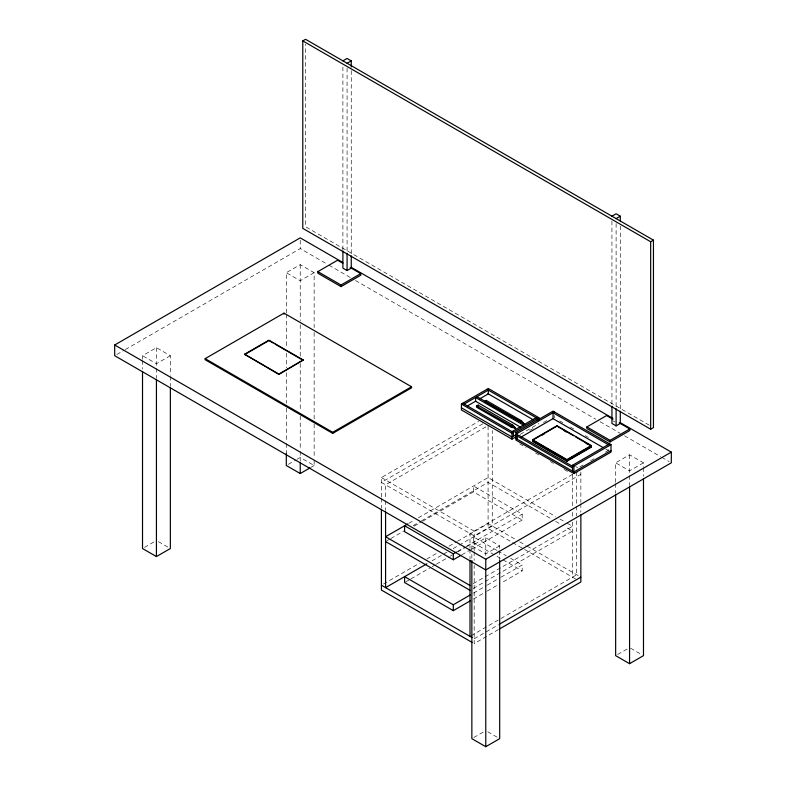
<?xml version="1.0" encoding="UTF-8"?>
<svg xmlns="http://www.w3.org/2000/svg" width="786" height="786" viewBox="0 0 786 786"><rect width="100%" height="100%" fill="white"/><g stroke="black" fill="none" stroke-linecap="round" stroke-linejoin="round"><path stroke-width="0.59" stroke-dasharray="3.93 2.95" d="M116.809 354.486L124.237 350.202M125.298 349.583L300.232 248.592L327.88 264.548M142.521 359.369L142.521 355.704L156.434 347.677L170.356 355.704L170.356 375.236M286.31 312.966L286.31 272.693L300.232 264.656L314.145 272.693L314.145 327.605M170.356 355.704L156.434 363.741L142.521 355.704M314.145 272.693L300.232 280.73L286.31 272.693M144.506 547.38L155.441 541.073M288.305 464.359L296.253 459.771M297.246 459.201L300.232 457.472L314.145 465.509L314.145 459.407M311.168 467.228L314.145 465.509M381.406 497.066L381.406 477.554L478.586 421.453M482.81 423.831L381.406 482.378L474.174 535.934L580.854 474.341L577.7 472.524M485.925 426.857L385.582 484.785L385.582 499.483M520.253 434.353L538.882 423.595M529.705 430.502L533.94 428.056M543.49 422.544L547.724 420.097M408.828 523.319L414.134 520.253M418.339 517.827L488.086 477.564L555.623 516.549M386.633 540.955L389.807 539.127M390.858 538.508L404.603 530.579M413.053 525.696L420.451 521.432M421.512 520.823L488.086 482.378L551.408 518.937M414.134 526.148L421.551 521.865M422.613 521.256L473.477 491.889L522.179 520.008L522.179 514.113L473.477 485.994L473.477 491.889M579.93 466.845L583.114 465.007M590.532 460.724L594.776 458.277M605.377 452.156L608.561 450.319M572.463 474.371L469.999 533.527L469.999 548.215M383.519 583.998L419.429 563.257M426.827 558.993L437.389 552.892M449.002 546.182L456.401 541.918M457.452 541.308L488.086 523.623L515.498 539.442M432.054 560.791L446.988 552.175M453.178 548.599L492.262 526.03L492.262 430.541M457.54 551.438L464.958 547.154M466.019 546.535L522.179 514.113M405.655 581.925L409.899 579.478M410.95 578.869L431.092 567.246M432.153 566.627L435.326 564.79M436.387 564.181L449.101 556.842M450.162 556.233L452.284 555.004M457.58 551.949L466.059 547.056M467.12 546.437L473.477 542.772L502.067 559.278M471.855 549.512L471.855 545.848L485.768 537.811L499.69 545.848L499.69 549.512M615.644 482.358L615.644 462.826L629.566 454.799L643.479 462.826L643.479 466.491M461.775 554.877L470.254 549.984M471.315 549.375L522.179 520.008M499.69 545.848L485.768 553.884L471.855 545.848M643.479 462.826L629.566 470.863L615.644 462.826M473.172 583.654L572.513 526.296L566.175 522.641M473.172 588.468L572.513 531.12L565.124 526.856M473.437 593.135L486.151 585.796M487.212 585.187L499.925 577.848M500.987 577.229L522.179 564.996L522.179 570.891L500.987 583.124M473.437 599.03L486.151 591.691M487.212 591.082L499.925 583.733M471.06 635.756L576.688 574.772L576.688 517.227M474.174 638.772L498.471 624.752M498.471 629.566L474.174 643.596L474.174 565.321M473.84 737.514L484.775 731.206M617.639 654.502L627.572 648.764M649.207 425.167L305.567 226.761L305.567 44.203M612.923 420.824L615.035 422.043M328.941 265.167L351.263 278.057M355.518 280.514L595.817 419.243M600.072 421.699L620.272 433.361M624.526 435.817L660.672 456.686M661.743 457.305L669.181 461.598M559.73 420.903L562.914 422.74M570.341 427.034L574.586 429.48M585.206 435.611L588.39 437.448M605.741 449.071L608.226 450.506L608.226 445.8M575.588 466.481L577.7 467.699M519.743 443.884L526.08 447.539M535.571 453.021L539.795 455.458M550.347 461.549L553.511 463.376M564.063 469.468L568.288 471.905M559.848 518.986L565.124 522.032M555.623 521.373L560.899 524.419M519.703 541.868L526.04 545.533M527.092 546.132L580.854 577.179M575.588 578.958L488.086 528.438L488.086 425.609M381.406 477.554L474.174 531.12L474.174 550.632M496.772 550.328L473.477 536.877L473.477 542.772M497.833 550.937L506.302 555.83M510.536 558.276L522.179 564.996M503.128 559.887L522.179 570.891M630.559 648.185L641.494 654.502M158.428 541.642L168.361 547.38M487.762 731.776L497.695 737.514M643.479 467.709L643.479 476.257M629.566 454.799L629.566 474.528M629.566 475.54L629.566 485.512M620.282 225.995L620.282 409.968M616.106 223.499L616.106 406.333M615.644 483.577L615.644 493.343M611.94 221.092L611.94 405.065M580.854 471.934L580.854 502.5M580.854 503.728L580.854 512.295M576.688 471.934L576.688 504.985M576.688 506.213L576.688 516.009M572.513 474.341L572.513 507.402M572.513 512.295L572.513 517.198M572.513 522.091L572.513 577.179M554.415 415.48L554.415 417.838M499.69 550.731L499.69 560.487M485.768 537.811L485.768 557.539M474.174 551.851L474.174 560.428M471.855 554.385L471.855 560.487M469.999 549.443L469.999 559.239M385.582 500.702L385.582 510.497M381.406 498.295L381.406 508.09M351.254 70.671L351.254 254.644M347.078 68.176L347.078 252.237M342.902 66.987L342.902 249.742M314.145 332.488L314.145 419.135M314.145 424.018L314.145 458.189M300.232 240.261L300.232 248.592M300.232 264.656L300.232 320.796M300.232 324.657L300.232 356.392M300.232 363.505L300.232 411.304M300.232 415.981L300.232 450.358M300.232 451.37L300.232 461.343M286.31 314.184L286.31 348.355M286.31 353.238L286.31 367.877M286.31 372.76L286.31 403.267M286.31 408.15L286.31 442.322M286.31 443.54L286.31 453.306M170.356 376.455L170.356 386.221M156.434 347.677L156.434 367.406M156.434 368.418L156.434 378.39M142.521 360.587L142.521 369.135"/><path stroke-width="1.18" d="M302.777 40.911L305.567 39.3L653.451 240.152L653.451 427.613L650.67 429.215L302.777 228.372L302.777 40.911L650.67 241.754L653.451 240.152M342.902 60.856L347.078 58.449L351.254 60.856L351.254 66.987M347.078 63.273L351.254 60.856M620.272 422.652L671.313 452.117L671.313 462.826L485.768 569.948L114.687 355.704L114.687 344.995L300.232 237.873L342.765 262.436M350.222 267.545L360.764 273.626L360.764 275.238L341.045 286.615L317.858 273.223L317.858 271.622L337.567 260.235L342.843 263.281M342.902 250.97L342.902 268.134L347.078 270.551L351.254 268.134L351.254 255.872M205.146 358.652L283.992 313.133L411.55 386.771L411.55 387.842L332.704 433.371L205.146 359.723L205.146 358.652L332.704 432.3L411.55 386.771M317.858 271.622L341.045 285.013L360.764 273.626M244.564 354.24L268.92 340.181L303.249 359.998L278.892 374.45L244.564 354.24L278.892 374.057L303.249 359.998M244.564 354.633L268.92 340.574L273.086 342.981M611.94 216.179L616.106 213.772L620.282 216.179L620.282 221.092M616.106 218.596L620.282 216.179M142.521 371.572L142.521 548.53L156.434 556.567L170.356 548.53L170.356 387.439M286.31 453.306L286.31 465.509L300.232 473.545L310.165 467.808M516.117 436.741L511.981 439.128L461.421 409.938L461.421 404.043L488.322 388.51L538.882 417.7L538.882 420.52M464.202 404.043L488.322 390.121L488.322 393.874L479.932 398.718M467.346 405.979L475.736 401.135M476.493 406.057L478.114 405.114L512.904 425.206L515.577 428.213L511.283 427.211L476.493 407.128L476.493 406.057L515.577 428.213M522.759 423.526L523.221 422.73L521.02 420.52L486.229 400.428L484.608 401.371L523.692 423.526L522.759 422.996M519.399 421.453L521.02 420.52L521.02 421.591M515.105 427.948L514.643 428.213L515.105 427.417L515.105 427.948L513.641 426.827M511.981 431.632L536.101 417.7M461.421 404.043L511.981 433.233L538.882 417.7M515.921 432.565L553.03 411.147L611.007 444.621L611.007 452.117L573.898 473.545L515.921 440.062L515.921 432.565L517.316 433.371L554.415 411.943M516.51 434.363L511.981 436.987L461.421 407.796M520.489 437.429L553.364 418.447M532.623 439.796L556.969 425.737L591.298 445.554L591.298 447.165L566.942 461.225L532.623 441.408L532.623 439.796L566.942 459.614L591.298 445.554M555.908 426.749L532.623 440.199L566.942 460.016L591.298 445.957L575.696 436.947M542.144 435.1L544.266 433.882M407.777 523.928L385.582 536.74L469.999 585.482M619.25 422.868L629.792 428.95L629.792 430.561L610.083 441.938L586.887 428.547L586.887 426.945L606.605 415.558L612.923 419.213M611.94 406.293L611.94 423.458L616.106 425.874L620.282 423.458L620.282 411.196M591.298 446.36L566.942 460.419L532.623 440.602M591.298 446.762L566.942 460.822L532.623 441.005M586.887 426.945L610.083 440.337L629.792 428.95M572.513 471.128L572.513 465.243L609.622 443.815M572.513 465.243L573.898 466.039L611.007 444.621M611.007 450.506L573.898 471.934L515.921 438.46M426.847 563.798L385.582 587.623L385.582 511.725M460.714 555.496L453.296 559.77L404.594 531.65L404.594 525.765L453.296 553.884L456.479 552.047M114.687 344.995L485.768 559.239L671.313 452.117M470.254 600.868L453.296 610.653L404.594 582.534L404.594 576.649L453.296 604.768L470.254 594.973M499.523 624.143L580.854 577.179M499.523 628.957L580.854 582.004L580.854 514.742M471.855 560.487L471.855 738.663L485.768 746.7L499.69 738.663L499.69 560.487M615.644 494.561L615.644 655.652L629.566 663.679L643.479 655.652L643.479 478.694M351.263 267.338L612.825 418.358M608.226 444.621L553.03 412.748L553.03 418.643L602.921 447.45M558.011 426.739L573.613 435.749M564.25 430.748L566.333 431.946M586.091 443.353L588.174 444.562M486.927 389.316L537.486 418.506L537.486 421.316M487.978 393.678L533.272 419.822M476.955 396.684L524.734 424.263M523.338 425.069L475.569 397.49L475.569 401.233L520.155 426.975M572.837 466.501L518.701 435.248L517.316 436.053L572.513 467.916M462.807 403.247L513.366 432.438L513.366 436.181M275.159 344.18L303.249 360.391M385.582 541.564L469.999 590.306M381.406 585.216L472.081 637.574M472.062 642.378L381.406 590.04L381.406 509.308M521.757 422.141L523.221 423.261M650.67 241.754L650.67 429.215M629.566 486.731L629.566 663.679M616.106 408.7L616.106 425.874M610.083 440.337L610.083 441.938M573.898 466.039L573.898 473.545M566.942 459.614L566.942 461.225M556.969 425.737L556.969 426.543M517.316 433.371L517.316 439.266M512.904 426.277L512.904 425.206L511.283 426.14L511.283 427.211M511.981 433.233L511.981 439.128M486.229 400.428L486.229 401.499M485.768 559.239L485.768 746.7M478.114 405.114L478.114 406.185M469.999 560.457L469.999 636.365M453.296 553.884L453.296 559.77M453.296 604.768L453.296 610.653M347.078 253.377L347.078 270.551M341.045 285.013L341.045 286.615M332.704 432.3L332.704 433.371M300.232 462.561L300.232 473.545M283.992 313.133L283.992 314.204M156.434 379.609L156.434 556.567"/></g></svg>
